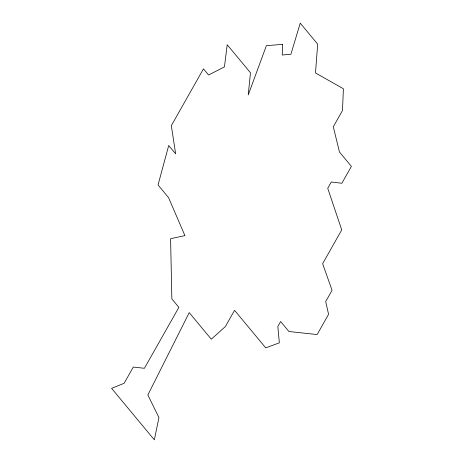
<?xml version="1.0" encoding="UTF-8"?>
<svg xmlns="http://www.w3.org/2000/svg" width="463" height="463" viewBox="0 0 463 463"><rect width="100%" height="100%" fill="white"/><g stroke="black" fill="none" stroke-linecap="round" stroke-linejoin="round"><path stroke-width="0.69" d="M282.627 44.326L282.227 54.999L290.886 54.275L300.25 23.15L317.682 44.153L315.482 72.94L343.407 88.786L342.481 110.553L333.302 126.775L339.46 151.991L351.4 166.379L341.85 183.267L331.294 181.982L327.735 188.273L341.735 229.92L322.63 263.684L332.064 290.301L325.697 301.558L328.574 314.325L317.132 334.546L288.929 331.525L280.63 321.525L277.823 326.496L279.357 342.834L265.727 347.863L234.562 310.314L225.383 326.537L211.29 339.2L189.228 312.618L147.859 394.997L158.936 417.568L154.347 439.85L111.6 388.353L124.119 383.289L133.298 367.066L144.41 368.288L178.874 307.374L171.854 298.913L170.592 238.682L184.928 235.638L168.561 197.637L158.033 184.957L168.711 145.509L175.639 153.849L171.327 125.658L203.471 68.842L208.599 75.012L224.439 66.892L227.206 44.749L250.483 72.789L248.22 94.979L266.381 45.687L282.627 44.326"/></g></svg>
